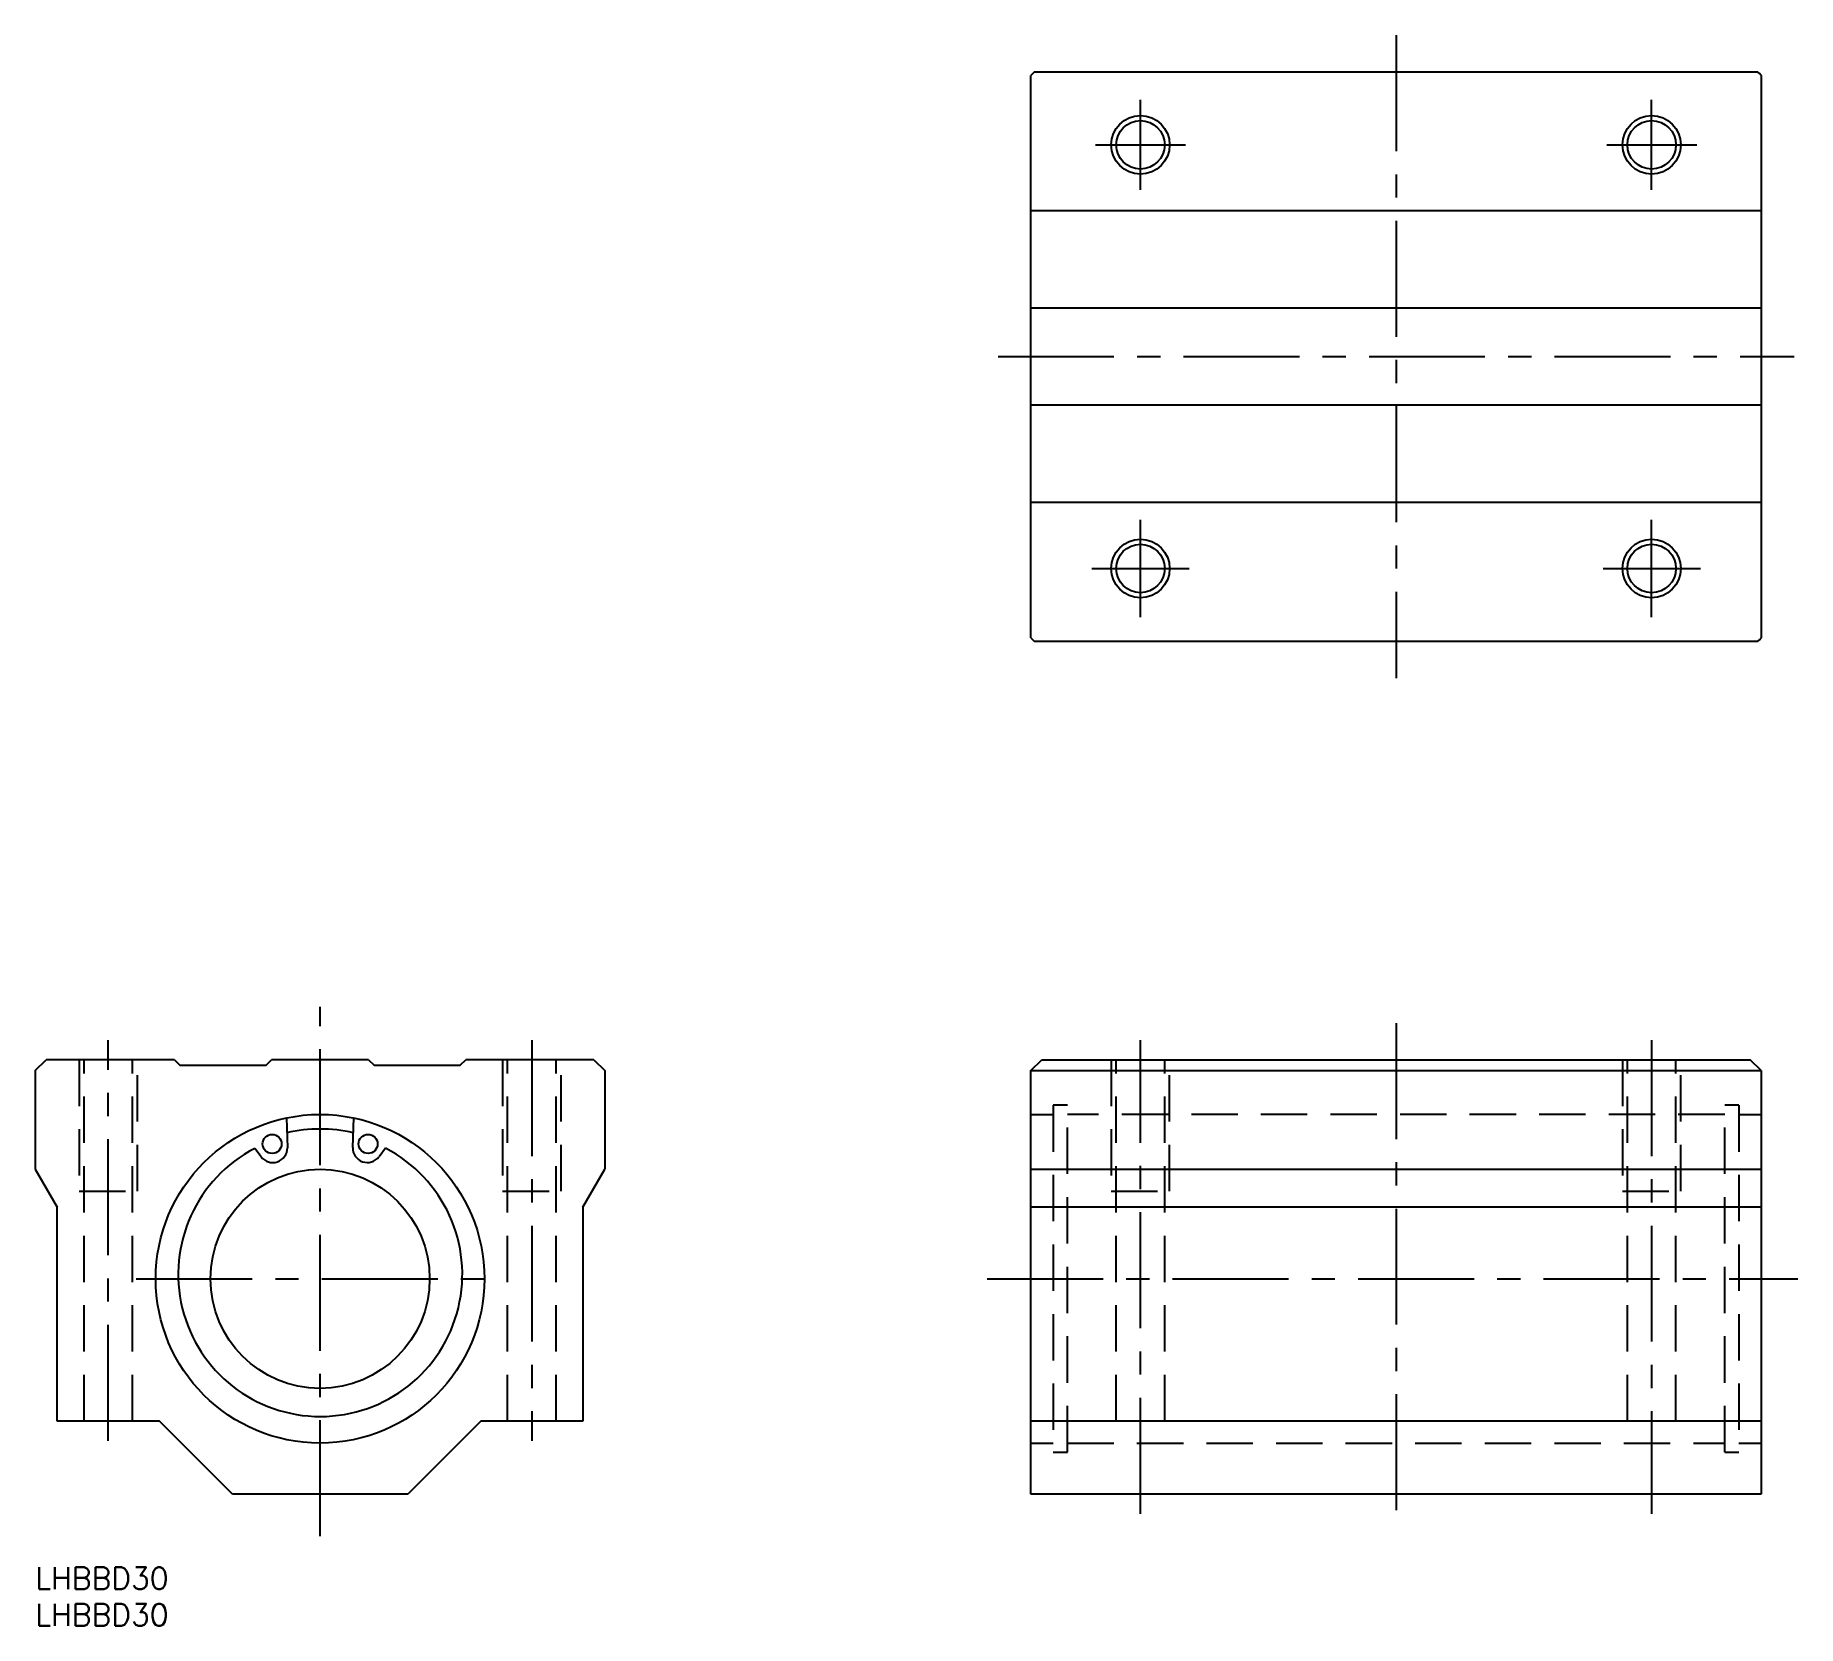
# Model space of a CAD drawing. Extents: x 0 to 241, y -8 to 210.
import ezdxf

# ---------------------------------------------------------------- set-up
doc = ezdxf.new("R2010")
doc.units = 0
doc.header["$LTSCALE"] = 0.5
doc.linetypes.add('CENTER', pattern=[50.8, 31.75, -6.35, 6.35, -6.35])
doc.linetypes.add('DASHED', pattern=[19.05, 12.7, -6.35])
for name, color, linetype in [('MSM_CENTER', 1, 'CENTER'), ('MSM_CONTINUOUS', 7, 'CONTINUOUS'), ('MSM_DASHED', 4, 'DASHED'), ('MSM_NARROW', 5, 'CONTINUOUS'), ('MSM_PART_NUMBER', 7, 'CONTINUOUS')]:
    doc.layers.add(name, color=color, linetype=linetype)
doc.styles.get("Standard").update_dxf_attribs({"font": 'txt.shx', "height": 3, "bigfont": 'bigfont.shx'})

# ---------------------------------------------------------------- blocks, each defined once
blk = doc.blocks.new('*U4')
at = {"layer": 'MSM_PART_NUMBER'}
blk.add_text('LHBBD30', height=3, dxfattribs=at).set_placement((0, -3))
blk = doc.blocks.new('*U5')
at = {"layer": 'MSM_PART_NUMBER'}
blk.add_text('LHBBD30', height=3, dxfattribs=at).set_placement((0, -8))

msp = doc.modelspace()

# ---------------------------------------------------------------- linework, layer by layer
at = {"layer": 'MSM_CENTER'}
for p, q in [((186.33, 209.75), (186.33, 121.75)), ((151.33, 188.58), (151.33, 200.92)), ((221.33, 188.58), (221.33, 200.92)), ((145.17, 194.75), (157.5, 194.75)), ((215.17, 194.75), (227.5, 194.75)), ((131.83, 165.75), (240.83, 165.75)), ((151.33, 130.08), (151.33, 143.42)), ((221.33, 130.08), (221.33, 143.42)), ((144.67, 136.75), (158, 136.75)), ((214.67, 136.75), (228, 136.75)), ((39, 4.25), (39, 76.75)), ((186.33, 74.5), (186.33, 5)), ((10, 17.33), (10, 72.17)), ((68, 72.17), (68, 17.33)), ((151.33, 7.33), (151.33, 72.17)), ((221.33, 72.17), (221.33, 7.33)), ((13.83, 39.5), (64.17, 39.5)), ((130.33, 39.5), (241.33, 39.5))]:
    msp.add_line(p, q, dxfattribs=at)
at = {"layer": 'MSM_CONTINUOUS'}
for p, q in [((136.58, 204.5), (136.33, 204.25)), ((136.33, 127.25), (136.33, 204.25)), ((136.83, 204.75), (136.58, 204.5)), ((136.83, 204.75), (235.83, 204.75)), ((236.08, 204.5), (235.83, 204.75)), ((236.33, 204.25), (236.08, 204.5)), ((236.33, 204.25), (236.33, 127.25)), ((236.33, 185.7), (136.33, 185.7)), ((236.33, 172.4), (136.33, 172.4)), ((236.33, 159.1), (136.33, 159.1)), ((236.33, 145.8), (136.33, 145.8)), ((136.33, 127.25), (136.58, 127)), ((136.58, 127), (136.83, 126.75)), ((235.83, 126.75), (136.83, 126.75)), ((235.83, 126.75), (236.08, 127)), ((236.08, 127), (236.33, 127.25)), ((0, 68), (1.5, 69.5)), ((0, 68), (0, 54.5)), ((19.05, 69.5), (1.5, 69.5)), ((19.05, 69.5), (19.8, 68.75)), ((19.8, 68.75), (31.6, 68.75)), ((31.6, 68.75), (32.35, 69.5)), ((45.65, 69.5), (32.35, 69.5)), ((45.65, 69.5), (46.4, 68.75)), ((46.4, 68.75), (58.2, 68.75)), ((58.2, 68.75), (58.95, 69.5)), ((76.5, 69.5), (58.95, 69.5)), ((76.5, 69.5), (78, 68)), ((78, 68), (78, 54.5)), ((136.33, 68), (137.83, 69.5)), ((136.33, 10), (136.33, 68)), ((136.33, 68), (236.33, 68)), ((137.83, 69.5), (234.83, 69.5)), ((236.33, 68), (234.83, 69.5)), ((236.33, 68), (236.33, 10)), ((34.38, 61.52), (34.52, 57.43)), ((43.48, 57.49), (43.62, 61.52)), ((30.93, 56.21), (30.06, 57.36)), ((47.95, 57.38), (47.07, 56.21)), ((0, 54.5), (3, 49.3)), ((75, 49.3), (78, 54.5)), ((136.33, 54.5), (236.33, 54.5)), ((3, 20), (3, 49.3)), ((75, 49.3), (75, 20)), ((236.33, 49.3), (136.33, 49.3)), ((17, 20), (3, 20)), ((27, 10), (17, 20)), ((61, 20), (51, 10)), ((75, 20), (61, 20)), ((236.33, 20), (136.33, 20)), ((51, 10), (27, 10)), ((236.33, 10), (136.33, 10))]:
    msp.add_line(p, q, dxfattribs=at)
for centre, radius in [((151.33, 194.75), 3.32), ((221.33, 194.75), 3.32), ((151.33, 136.75), 3.32), ((221.33, 136.75), 3.32), ((39, 39.5), 22.5), ((32.43, 57.96), 1.3), ((45.57, 57.96), 1.3), ((39, 39.5), 15)]:
    msp.add_circle(centre, radius, dxfattribs=at)
for centre, radius, start, end in [((39, 39.5), 20.5, 77.1898, 102.8151), ((39.03, 40.1), 19.45, 117.4471, 62.6827), ((32.52, 57.41), 2, 216.9891, 0.5612), ((45.47, 57.42), 2, 178.0049, 323.0158)]:
    msp.add_arc(centre, radius, start, end, dxfattribs=at)
at = {"layer": 'MSM_DASHED'}
for p, q in [((6, 69.5), (6, 51.5)), ((6.68, 20), (6.68, 69.5)), ((13.32, 20), (13.32, 69.5)), ((14, 51.5), (14, 69.5)), ((64, 69.5), (64, 51.5)), ((64.68, 20), (64.68, 69.5)), ((71.32, 20), (71.32, 69.5)), ((72, 51.5), (72, 69.5)), ((147.33, 69.5), (147.33, 51.5)), ((148.01, 20), (148.01, 69.5)), ((154.66, 20), (154.66, 69.5)), ((155.33, 51.5), (155.33, 69.5)), ((217.33, 69.5), (217.33, 51.5)), ((218.01, 20), (218.01, 69.5)), ((224.66, 20), (224.66, 69.5)), ((225.33, 51.5), (225.33, 69.5)), ((141.33, 63.25), (139.38, 63.25)), ((139.38, 63.25), (139.38, 15.75)), ((141.33, 15.75), (141.33, 63.25)), ((233.28, 63.25), (231.33, 63.25)), ((231.33, 15.75), (231.33, 63.25)), ((233.28, 63.25), (233.28, 15.75)), ((136.33, 62), (139.38, 62)), ((231.33, 62), (141.33, 62)), ((233.28, 62), (236.33, 62)), ((6, 51.5), (14, 51.5)), ((64, 51.5), (72, 51.5)), ((147.33, 51.5), (155.33, 51.5)), ((217.33, 51.5), (225.33, 51.5)), ((136.33, 17), (139.38, 17)), ((141.33, 17), (231.33, 17)), ((233.28, 17), (236.33, 17)), ((139.38, 15.75), (141.33, 15.75)), ((231.33, 15.75), (233.28, 15.75))]:
    msp.add_line(p, q, dxfattribs=at)
at = {"layer": 'MSM_NARROW'}
for centre in [(151.33, 194.75), (221.33, 194.75), (151.33, 136.75), (221.33, 136.75)]:
    msp.add_circle(centre, 4, dxfattribs=at)

# ---------------------------------------------------------------- block references
at = {"layer": 'MSM_CONTINUOUS'}
for name in ['*U4', '*U5']:
    msp.add_blockref(name, (0, 0), dxfattribs=at)

doc.saveas('drawing.dxf')
